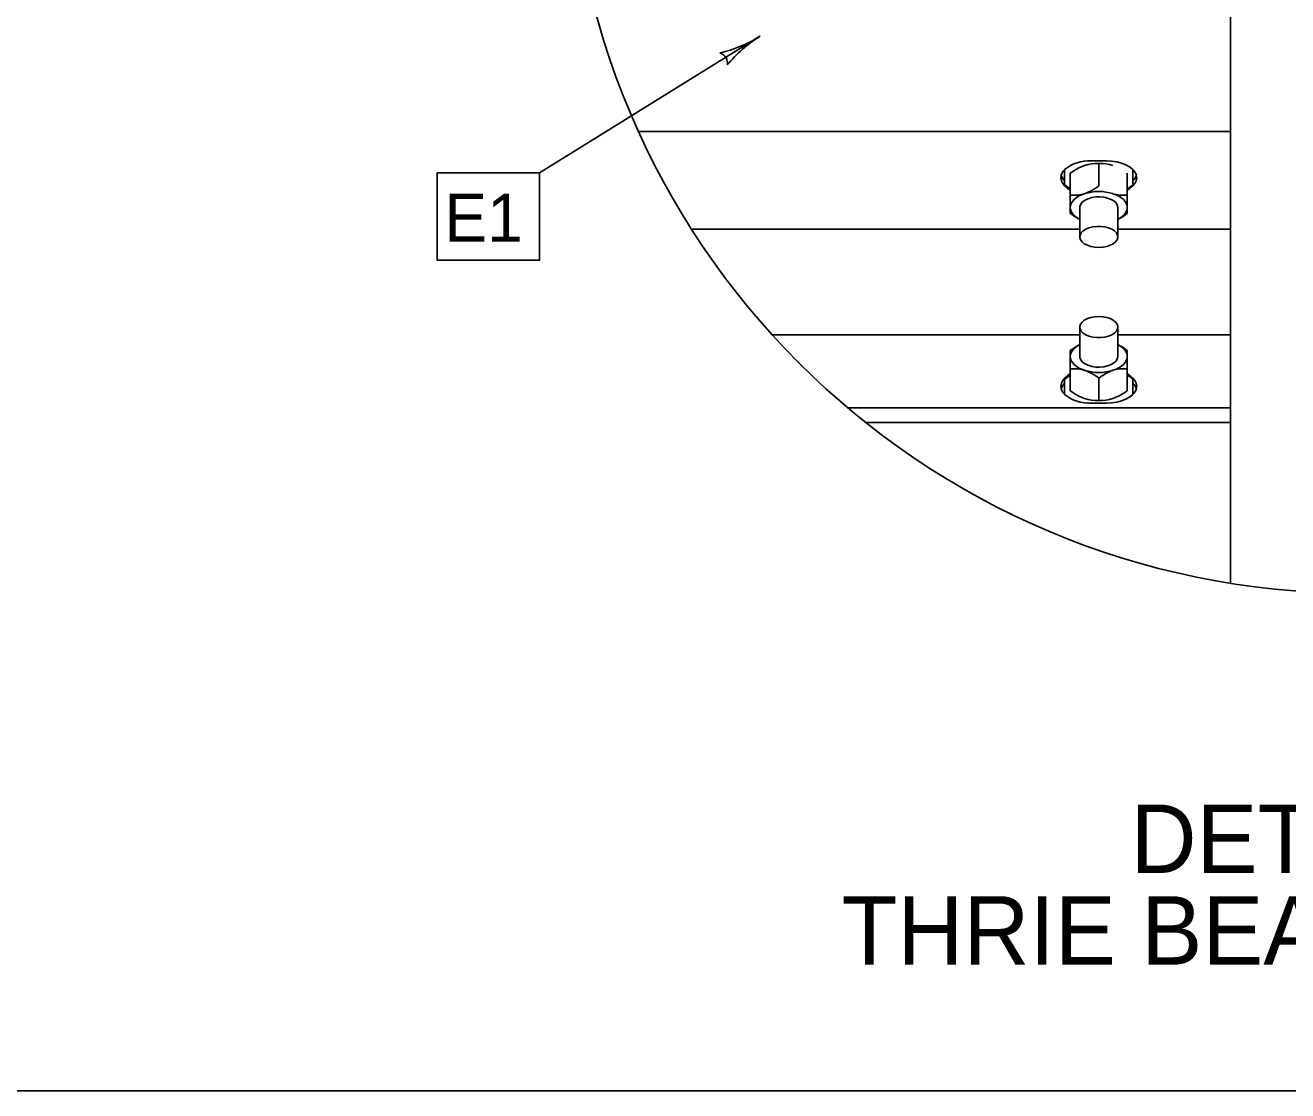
# Model space of a CAD drawing. Extents: x 503 to 668, y 594 to 694.
# Drawn here: x 604.32 to 622.78, y 594.33 to 609.9 of the extents above; entities that cross this region are included whole.
import ezdxf

# ---------------------------------------------------------------- set-up
doc = ezdxf.new("R2010")
doc.units = 0
for name, color, linetype in [('Level 1', 7, 'Continuous'), ('Level 2', 7, 'Continuous'), ('R_OR_NAMEBOUND_PR', 7, 'Continuous')]:
    doc.layers.add(name, color=color, linetype=linetype)

msp = doc.modelspace()

# ---------------------------------------------------------------- linework, layer by layer
at = {"layer": 'Level 1'}
for centre, radius, start, end in [((614.03, 611.402), 1.958, 283.2665, 301.9132), ((616.1, 608.079), 1.958, 121.9194, 140.5881), ((616.1, 608.079), 1.958, 121.9071, 121.9194), ((614.433, 609.347), 0.157, 350.694, 72.8106)]:
    msp.add_arc(centre, radius, start, end, dxfattribs=at)
at = {"layer": 'Level 2'}
for p, q in [((621.942, 622.81), (621.942, 601.746)), ((611.84, 607.744), (615.065, 609.741)), ((621.942, 608.347), (613.291, 608.347)), ((619.906, 607.92), (620.128, 607.92)), ((619.518, 607.792), (619.518, 607.574)), ((619.601, 607.738), (619.601, 607.15)), ((620.017, 607.883), (620.017, 607.554)), ((620.433, 607.738), (620.433, 607.15)), ((620.516, 607.574), (620.516, 607.792)), ((619.74, 606.808), (619.74, 607.239)), ((620.294, 607.239), (620.294, 606.808)), ((619.74, 606.919), (614.066, 606.919)), ((621.942, 606.919), (620.294, 606.919)), ((619.74, 605.379), (615.241, 605.379)), ((619.74, 605.49), (619.74, 605.059)), ((620.294, 605.059), (620.294, 605.49)), ((621.942, 605.379), (620.294, 605.379)), ((619.601, 604.56), (619.601, 605.148)), ((620.433, 604.56), (620.433, 605.148)), ((619.518, 604.506), (619.518, 604.724)), ((620.017, 604.415), (620.017, 604.745)), ((620.516, 604.724), (620.516, 604.506)), ((621.942, 604.311), (616.348, 604.311)), ((619.906, 604.378), (620.128, 604.378)), ((621.942, 604.094), (616.612, 604.094))]:
    msp.add_line(p, q, dxfattribs=at)
for points in [[(620.128, 607.92), (620.205, 607.917), (620.28, 607.905), (620.35, 607.887), (620.413, 607.862), (620.468, 607.832), (620.512, 607.796), (620.516, 607.792)], [(619.601, 607.493), (619.567, 607.513), (619.522, 607.548), (619.49, 607.587), (619.47, 607.629), (619.463, 607.672), (619.468, 607.711)], [(619.601, 607.493), (619.567, 607.513), (619.522, 607.548), (619.49, 607.587), (619.47, 607.629), (619.463, 607.672)], [(619.601, 607.511), (619.566, 607.533), (619.518, 607.574)], [(620.566, 607.711), (620.572, 607.672), (620.565, 607.629), (620.545, 607.587), (620.512, 607.548), (620.468, 607.513), (620.433, 607.493)], [(620.572, 607.672), (620.565, 607.629), (620.545, 607.587), (620.512, 607.548), (620.468, 607.513), (620.433, 607.493)], [(620.433, 607.511), (620.469, 607.533), (620.516, 607.574)], [(619.809, 607.44), (619.764, 607.423), (619.723, 607.403), (619.687, 607.38), (619.657, 607.355), (619.633, 607.328), (619.616, 607.299), (619.605, 607.269), (619.601, 607.239)], [(620.294, 607.239), (620.288, 607.272), (620.269, 607.304), (620.238, 607.333), (620.197, 607.357), (620.147, 607.376), (620.091, 607.388), (620.032, 607.394), (619.972, 607.392), (619.915, 607.383), (619.862, 607.367), (619.816, 607.345), (619.78, 607.319), (619.755, 607.288), (619.742, 607.255), (619.742, 607.239)], [(620.433, 607.239), (620.43, 607.269), (620.419, 607.299), (620.402, 607.328), (620.377, 607.355), (620.347, 607.38), (620.311, 607.403), (620.27, 607.423), (620.225, 607.44)], [(619.601, 607.239), (619.605, 607.208), (619.616, 607.178), (619.633, 607.15), (619.657, 607.122), (619.687, 607.097), (619.723, 607.074), (619.74, 607.066)], [(620.294, 607.066), (620.311, 607.074), (620.347, 607.097), (620.377, 607.122), (620.402, 607.15), (620.419, 607.178), (620.43, 607.208), (620.433, 607.239)], [(620.017, 606.653), (619.958, 606.657), (619.901, 606.667), (619.85, 606.685), (619.806, 606.708), (619.772, 606.736), (619.75, 606.767), (619.741, 606.8), (619.744, 606.833), (619.76, 606.866), (619.788, 606.895), (619.827, 606.921), (619.874, 606.941), (619.929, 606.955), (619.987, 606.962), (620.047, 606.962), (620.106, 606.955), (620.16, 606.941), (620.208, 606.921), (620.247, 606.895), (620.275, 606.866), (620.291, 606.833), (620.294, 606.8), (620.284, 606.767), (620.262, 606.736), (620.228, 606.708), (620.185, 606.685), (620.134, 606.667), (620.077, 606.657), (620.017, 606.653)], [(620.017, 605.645), (619.958, 605.641), (619.901, 605.631), (619.85, 605.613), (619.806, 605.59), (619.772, 605.562), (619.75, 605.531), (619.741, 605.498), (619.744, 605.465), (619.76, 605.432), (619.788, 605.403), (619.827, 605.377), (619.874, 605.357), (619.929, 605.343), (619.987, 605.336), (620.047, 605.336), (620.106, 605.343), (620.16, 605.357), (620.208, 605.377), (620.247, 605.403), (620.275, 605.432), (620.291, 605.465), (620.294, 605.498), (620.284, 605.531), (620.262, 605.562), (620.228, 605.59), (620.185, 605.613), (620.134, 605.631), (620.077, 605.641), (620.017, 605.645)], [(619.601, 605.059), (619.605, 605.09), (619.616, 605.12), (619.633, 605.148), (619.657, 605.176), (619.687, 605.201), (619.723, 605.224), (619.74, 605.232)], [(620.294, 605.232), (620.311, 605.224), (620.347, 605.201), (620.377, 605.176), (620.402, 605.148), (620.419, 605.12), (620.43, 605.09), (620.433, 605.059)], [(619.809, 604.858), (619.764, 604.875), (619.723, 604.895), (619.687, 604.918), (619.657, 604.943), (619.633, 604.97), (619.616, 604.999), (619.605, 605.029), (619.601, 605.059)], [(620.294, 605.059), (620.288, 605.026), (620.269, 604.994), (620.238, 604.965), (620.197, 604.941), (620.147, 604.922), (620.091, 604.91), (620.032, 604.904), (619.972, 604.906), (619.915, 604.915), (619.862, 604.931), (619.816, 604.953), (619.78, 604.979), (619.755, 605.01), (619.742, 605.043), (619.742, 605.059)], [(620.433, 605.059), (620.43, 605.029), (620.419, 604.999), (620.402, 604.97), (620.377, 604.943), (620.347, 604.918), (620.311, 604.895), (620.27, 604.875), (620.225, 604.858)], [(619.601, 604.805), (619.567, 604.785), (619.522, 604.75), (619.49, 604.711), (619.47, 604.669), (619.463, 604.626)], [(619.601, 604.805), (619.567, 604.785), (619.522, 604.75), (619.49, 604.711), (619.47, 604.669), (619.463, 604.626), (619.468, 604.587)], [(619.601, 604.787), (619.566, 604.765), (619.518, 604.724)], [(620.572, 604.626), (620.565, 604.669), (620.545, 604.711), (620.512, 604.75), (620.468, 604.785), (620.433, 604.805)], [(620.566, 604.587), (620.572, 604.626), (620.565, 604.669), (620.545, 604.711), (620.512, 604.75), (620.468, 604.785), (620.433, 604.805)], [(620.433, 604.787), (620.469, 604.765), (620.516, 604.724)], [(620.128, 604.378), (620.205, 604.381), (620.28, 604.393), (620.35, 604.411), (620.413, 604.436), (620.468, 604.466), (620.512, 604.502), (620.516, 604.506)]]:
    msp.add_lwpolyline(points, dxfattribs=at)
msp.add_lwpolyline([(610.348, 607.744), (611.84, 607.744), (611.84, 606.468), (610.348, 606.468)], close=True, dxfattribs=at)
msp.add_circle((623.764, 613.104), 11.503, dxfattribs=at)
for centre, radius, start, end in [((619.876, 607.36), 0.561, 86.9285, 129.6071), ((619.646, 607.658), 0.185, 133.4842, 163.472), ((620.017, 607.179), 0.703, 72.7976, 107.2024), ((620.389, 607.658), 0.185, 16.5279, 46.5158), ((619.627, 607.749), 0.162, 192.8802, 227.869), ((620.407, 607.749), 0.162, 312.131, 347.1198), ((620.017, 606.769), 0.703, 72.7976, 107.2024), ((620.017, 605.529), 0.703, 252.7976, 287.2024), ((619.646, 604.64), 0.185, 196.528, 226.5158), ((619.627, 604.549), 0.162, 132.131, 167.1198), ((620.407, 604.549), 0.162, 12.8802, 47.869), ((620.389, 604.64), 0.185, 313.4842, 343.4721), ((619.876, 604.938), 0.561, 230.3929, 273.0715), ((620.017, 605.119), 0.703, 252.7976, 287.2024)]:
    msp.add_arc(centre, radius, start, end, dxfattribs=at)
for points in [[(619.601, 607.738), (619.634, 607.76), (619.7, 607.806), (619.772, 607.839), (619.808, 607.851), (619.809, 607.851)], [(619.809, 607.44), (619.838, 607.452), (619.898, 607.474), (619.967, 607.517), (620.006, 607.545), (620.017, 607.554)], [(619.601, 607.419), (619.634, 607.417), (619.7, 607.414), (619.772, 607.428), (619.808, 607.44), (619.809, 607.44)], [(619.601, 607.239), (619.601, 607.242), (619.601, 607.262), (619.601, 607.307), (619.601, 607.356), (619.601, 607.381)], [(620.225, 607.44), (620.254, 607.433), (620.314, 607.417), (620.383, 607.415), (620.422, 607.418), (620.433, 607.419)], [(620.433, 607.239), (620.433, 607.242), (620.433, 607.262), (620.433, 607.308), (620.433, 607.367), (620.433, 607.406), (620.433, 607.419)], [(619.74, 607.065), (619.734, 607.068), (619.699, 607.085), (619.652, 607.114), (619.613, 607.142), (619.601, 607.15)], [(620.433, 607.15), (620.401, 607.128), (620.356, 607.096), (620.308, 607.071), (620.294, 607.065)], [(619.74, 605.233), (619.734, 605.23), (619.699, 605.213), (619.652, 605.184), (619.613, 605.156), (619.601, 605.148)], [(620.433, 605.148), (620.401, 605.17), (620.356, 605.202), (620.308, 605.227), (620.294, 605.233)], [(619.601, 605.059), (619.601, 605.056), (619.601, 605.036), (619.601, 604.991), (619.601, 604.942), (619.601, 604.917)], [(620.433, 605.059), (620.433, 605.056), (620.433, 605.036), (620.433, 604.991), (620.433, 604.931), (620.433, 604.892), (620.433, 604.879)], [(619.601, 604.879), (619.634, 604.881), (619.7, 604.884), (619.772, 604.87), (619.808, 604.858), (619.809, 604.858)], [(619.809, 604.858), (619.838, 604.847), (619.898, 604.824), (619.967, 604.781), (620.006, 604.753), (620.017, 604.745)], [(620.017, 604.745), (620.05, 604.767), (620.116, 604.813), (620.187, 604.845), (620.224, 604.857), (620.225, 604.858)], [(620.225, 604.858), (620.254, 604.865), (620.314, 604.881), (620.383, 604.883), (620.422, 604.88), (620.433, 604.879)], [(619.601, 604.56), (619.634, 604.538), (619.7, 604.492), (619.772, 604.459), (619.808, 604.447), (619.809, 604.447)], [(620.225, 604.447), (620.254, 604.458), (620.314, 604.481), (620.383, 604.524), (620.422, 604.552), (620.433, 604.56)]]:
    msp.add_open_spline(points, degree=3, dxfattribs=at)
at = {"layer": 'R_OR_NAMEBOUND_PR'}
msp.add_lwpolyline([(503.024, 594.327), (668.025, 594.327), (668.025, 694.453), (503.024, 694.453)], close=True, dxfattribs=at)

# ---------------------------------------------------------------- texts
at = {"layer": 'Level 2'}
for s, height, p in [('E1', 0.7, (610.453, 606.738)), ('DETAIL C', 1, (620.481, 597.511)), ('THRIE BEAM SPLICE', 1, (616.256, 596.171))]:
    msp.add_text(s, height=height, dxfattribs=at).set_placement(p)

doc.saveas('drawing.dxf')
